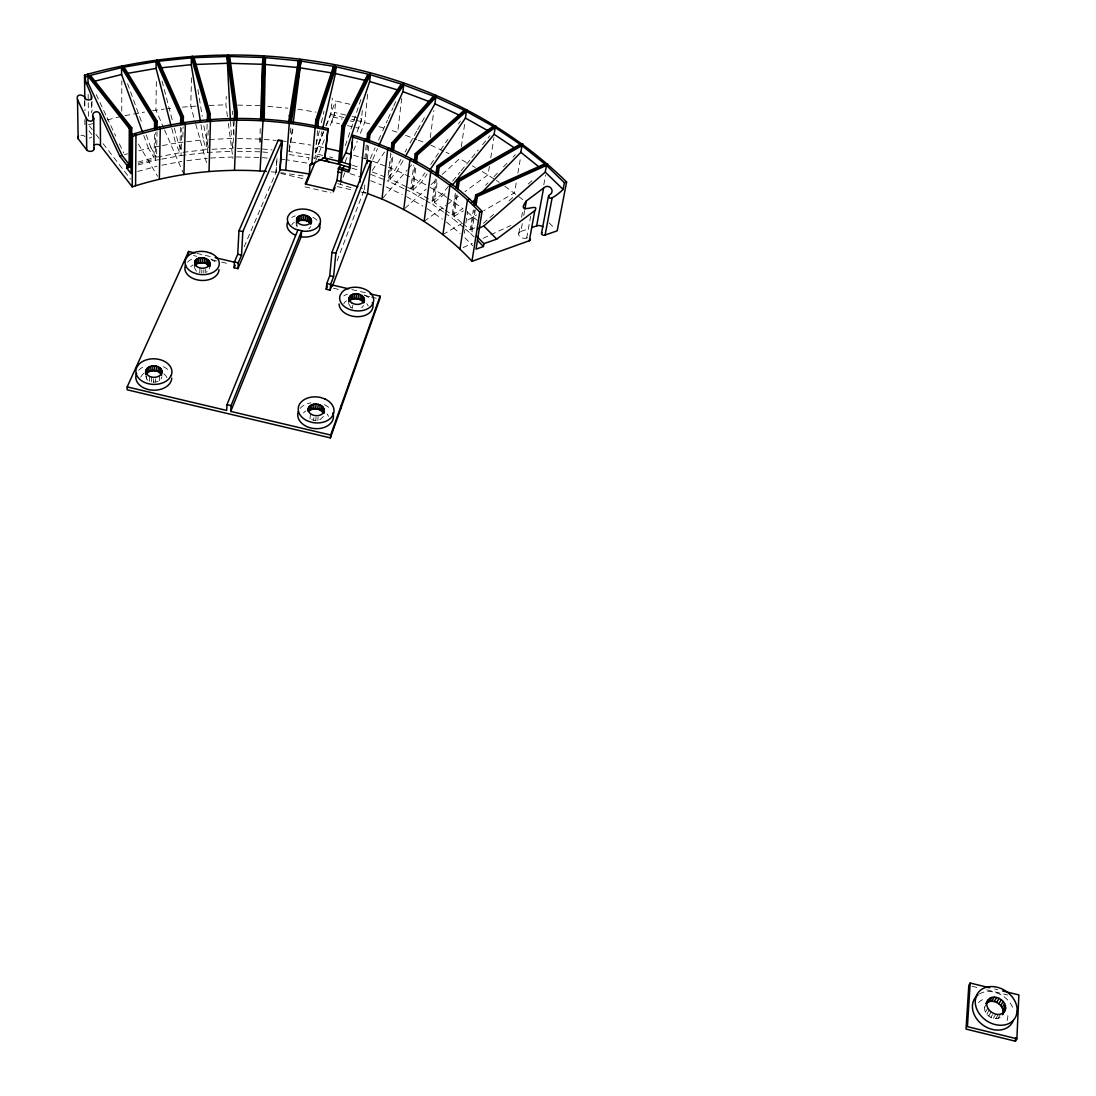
<?xml version="1.0" encoding="UTF-8"?>
<svg xmlns="http://www.w3.org/2000/svg" width="1096" height="1096" viewBox="0 0 1096 1096"><rect width="100%" height="100%" fill="white"/><g stroke="black" fill="none" stroke-linecap="round" stroke-linejoin="round"><path stroke-width="0.75" stroke-dasharray="5 3.75" d="M121.752 111.162L121.807 80.871M147.864 380.23L146.645 378.983L146.713 374.106M149.563 376.339L149.481 381.216C153.769 383.216 160.948 382.148 161.907 376.75M137.986 162.044L154.07 157.742L154.468 132.137M151.399 381.874L151.481 377.01M156.358 81.515L155.906 110.025L163.907 128.438M138.11 164.975L155.276 160.372L155.701 132.643M180.511 127.232L179.826 152.769L156.591 157.166L157.016 131.575M153.495 382.161L153.55 378.915M155.591 382.052L155.659 378.805M259.834 142.343L260.3 127.177M159.317 380.723L159.413 375.846M161.715 159.153L181.046 155.495L181.772 128.177M182.854 137.055L183.128 126.848M191.581 77.802L190.718 106.23L195.294 122.533M199.979 267.904L199.801 272.781L197.965 272.164M174.36 128.109L178.196 142.713L182.429 152.385L206.185 149.631L207.213 122.464M201.787 273.055L201.897 269.808M181.046 155.495L207.391 152.44L208.226 130.287M203.774 272.973L203.897 269.726M205.774 269.301L205.651 272.548L208.541 270.767L209.665 268.205M227.434 116.546L225.886 104.791L226.269 96.462M212.035 149.275L232.886 148.33L234.215 121.218M260.136 142.096L260.341 138.713M244.12 246.888L276.014 172.387L277.041 157.194M276.014 172.387L277.096 157.057M309.689 154.824L289.097 151.536L289.591 144.782M290.44 132.972L290.933 126.232M297.126 227.119L296.769 221.036M317.58 130.588L315.196 158.742L313.922 158.468L314.168 155.55M326.334 125.437L330.841 114.518L332.307 97.996M349.966 104.257L335.677 100.969L334.376 115.327L329.115 128.15M310.469 413.74L310.031 418.549L307.935 415.836M323.457 416.466L319.758 419.878L315.744 420.508L313.648 420.22L314.1 415.411M315.744 420.508L316.045 417.302M317.813 420.385L318.128 417.192M362.324 110.449L361.2 121.505L356.09 134.37M367.653 94.311L364.749 122.314L359.789 134.877M364.845 158.728L366.434 143.631M366.133 158.632L367.571 145.179M352.802 305.072L352.46 308.277L350.857 307.36L351.378 302.551M367.297 159.578L368.9 144.48M364.173 189.841L365.105 182.772M390.793 152.906L387.874 178.018L395.053 169.825L400.889 159.413M403.931 188.635L388.724 181.388L391.875 154.522M406.369 186.731L390.217 179.018L392.957 155.591M401.711 98.311L397.697 132.315L389.847 129.945M407.835 187.43L410.781 188.827L413.74 165.428M424.358 199.691L411.521 192.266L414.959 165.455M448.333 186.361L441.935 194.17L432.276 201.13L412.987 189.978L415.973 166.592M289.097 151.536L292.701 126.752M430.276 137.658L433.865 110.504M432.276 201.13L435.468 177.771M443.469 211.994L432.92 204.651L436.386 179.552M443.935 209.117L434.331 202.431L437.318 180.744M461.32 146.782L465.033 121.382M445.305 210.076L452.155 214.857L455.333 193.184M461.512 222.556L454.045 216.282L457.224 194.622M464.252 228.119L452.703 218.433L456.142 195.033M464.334 233.284L464.855 229.9M465.882 223.146L466.91 216.392M467.17 214.706L467.691 211.323M462.759 223.598L470.239 229.872L473.335 209.898M474.143 237.065L470.664 233.517L474.321 210.144M475.308 209.802L471.938 231.434L474.321 233.886M489.391 166.332L488.049 174.785L464.923 191.622M490.748 157.879L493.967 137.603M289.18 151.152L293.413 125.848M516.189 183.018L514.504 192.814L483.829 210.706M517.874 173.237L520.669 156.92M518.737 233.489L520.162 225.42M521.6 217.351L523.025 209.268M527.409 237.846L525.642 238.257A5.343 3.548 10.2 0 1 519.531 236.27A5.343 3.548 10.2 0 1 519.942 231.955L520.901 231.475L522.614 221.844M523.751 215.419L524.614 210.596M526.71 238.01L530.656 216.172M543.78 184.881L545.575 175.1M1007.114 1020.582L1007.841 1017.02A17.029 13.467 35 0 0 1007.484 1013.211M1000.141 1017.458C992.866 1021.527 982.317 1013.649 984.852 1005.498M345.692 115.012L334.636 112.477L331.65 121.985L339.568 123.807M319.388 131.027L314.894 149.056M321.32 122.752L324.019 111.162M319.977 156.879L315.443 155.838L321.964 131.52M345.363 145.645L361.2 98.681M337.075 260.862L364.42 189.224L360.653 187.759M323.443 131.931L314.881 153.604L323.005 155.468M325.896 125.739L335.677 100.969M340.267 184.347L341.938 180.114M343.062 177.278L344.911 172.579M353.583 150.59L357.31 141.165M345.048 162.263L347.501 156.057M315.785 160.564L324.676 138.959M315.347 152.029L323.745 131.684M370.311 158.564L375.12 147.796M378.558 140.096L381.997 132.397M382.682 130.862L387.491 120.081M388.176 118.532L392.985 107.764M393.67 106.216L397.108 98.517M372.736 159.413L377.545 148.631M390.217 179.018L397.369 170.825L403.205 160.413M405.068 151.974L406.739 149.001M410.082 143.055L416.768 131.15M417.603 129.671L425.96 114.792M984.413 1007.594L986.784 1003.484M363.571 305.579L361.666 307.88M985.427 1012.088L987.811 1007.991M986.825 1014.184L989.208 1010.101M988.702 1016.006L991.099 1011.909M990.921 1017.403L992.524 1014.677M993.346 1018.28L995.757 1014.197M343.843 303.661L344.459 302.592A12.974 8.987 6.6 0 1 346.473 300.838M995.798 1018.595L998.209 1014.512M998.114 1018.307L1000.538 1014.225M310.73 226.612L308.825 228.763M291.728 224.954L292.358 223.968A12.618 8.439 5.6 0 1 294.345 222.324M140.685 377.161L142.206 374.873A13.714 9.768 1.5 0 1 144.508 372.955M372.284 170.387L384.518 152.056M410.781 188.827L419.22 181.21L424.96 172.839M430.701 164.455L447.935 139.329M458.457 123.971L460.375 121.177M412.987 189.978L421.412 182.361L427.152 173.976M452.607 181.169L460.073 172.058M461.142 170.757L470.759 159.057M471.828 157.756L478.226 149.947M482.5 144.741L489.967 135.644M434.331 202.431L446.099 192.855M383.093 197.773L407.342 169.839M408.438 168.579L411.74 164.756M485.597 185.306L487.98 182.854M493.94 176.716L497.516 173.031M503.475 166.893L507.037 163.222M512.996 157.084L515.38 154.632M404.972 208.35L426.084 189.142M431.043 184.621L437.249 178.977M442.209 174.456L459.594 158.632L466.704 162.674M483.377 223.324L493.611 214.35M508.982 200.883L515.38 195.266M528.19 184.046L533.3 179.566M424.111 221.337L445.88 205.5M447.237 204.5L459.484 195.595M442.921 234.558L461.909 223.474M467.759 220.077L476.527 214.967M454.045 216.282L463.485 210.816M452.155 214.857L462.95 208.61L448.045 198.28M463.074 247.586L472.335 243.298M483.144 238.298L489.309 235.435M490.857 234.722L510.914 225.434M470.239 229.872L474.691 227.845M520.901 231.475L528.779 228.68M137.63 171.469L156.947 166.263M138.123 163.496L155.29 158.906M124.465 154.632L127.657 153.782M138.822 150.823L148.398 148.289L154.07 157.742M88.516 124.752L94.845 123.136M107.504 119.875L121.738 116.217M161.879 165.208L181.826 161.4M155.276 160.372L160.098 159.454M146.248 134.904L150.919 147.727L160.797 145.878M162.441 145.562L175.607 143.097L179.826 152.769M124.985 115.628L144.521 112.093M152.645 110.614L164.195 109.121M186.882 160.687L207.281 158.304M178.196 142.713L184.923 141.946M186.608 141.754L203.418 139.836L206.185 149.631M165.852 108.942L174.141 108.038M182.429 107.134L199.088 105.887M210.596 158.043L233.215 156.988M207.391 152.44L232.407 151.289M209.459 139.48L231.599 138.493L232.886 148.33M209.144 105.476L225.886 104.791M237.668 138.548L259.903 139.069M237.161 148.344L259.725 148.864M237.421 151.289L260.875 151.823M236.448 156.947L259.163 157.454M237.64 105.093L261.136 105.709M262.547 151.974L269.219 152.591M262.396 157.646L267.246 158.084M280.165 159.249L285.015 159.687M271.26 171.812L276.069 172.25M280.795 172.675L305.346 176.264M264.246 139.384L276.165 140.466M282.974 141.096L286.385 141.411M262.382 149.015L272.014 149.892M267.821 106.339L287.878 108.189M290.7 141.891L310.88 145.11M289.221 154.522L309.182 157.701L306.949 163.085L286.631 159.838M297.879 109.23L316.004 112.135M352.008 116.464L361.488 118.656L358.556 128.177L353.803 127.081M330.841 114.518L343.843 117.505M351.734 119.327L354.885 120.053M356.46 120.409L371.023 124.218M332.814 116.902L342.322 119.08M350.227 120.903L353.392 121.629M347.473 125.629L352.227 126.711M318.498 146.426L323.43 147.563M329.499 156.961L332.746 157.714M280.795 173.483L307.908 179.758M337.171 186.526L353.159 190.225M361.146 192.074L365.941 193.184M304.989 186.841L331.115 192.896M196.869 253.409L211.816 256.902M351.926 289.604L368.475 293.468M193.458 255.532L196.773 256.313M211.692 259.793L219.981 261.725M221.639 262.122L229.79 264.026M333.431 288.221L341.692 290.152M364.845 295.55L369.804 296.715M371.462 297.098L376.421 298.249M994.538 988.976L997.785 989.77M972.056 986.277L976.906 987.469M986.633 989.852L1007.703 995.004M378.86 126.602L383.573 128.04M353.666 155.235L360.05 157.18M361.639 157.673L366.434 159.139M352.501 165.332L358.954 167.304M352.063 168.209L358.392 170.14M350.076 173.661L359.721 176.62M337.911 183.621L352.83 188.211M311.702 419.549L313.648 420.22M405.616 135.356L416.699 139.589M418.288 140.206L427.783 143.836M372.051 160.948L395.053 169.825M372.407 172.031L384.792 176.826M370.708 174.415L388.724 181.388M370.626 180.717L381.476 184.936M363.338 191.786L366.174 192.882M430.879 145.152L444.483 151.536M445.99 152.248L449.018 153.673M397.369 170.825L419.22 181.21M405.452 189.361L411.521 192.266M386.052 186.841L402.232 194.567M472.403 165.907L475.253 167.524M482.363 171.565L495.008 179.539M421.412 182.361L428.742 186.58M430.207 187.416L441.935 194.17M425.782 200.513L432.92 204.651M406.657 196.677L422.905 206.117M496.406 180.484L499.187 182.374M504.763 186.169L523.409 200.089M443.976 195.458L446.689 197.335M444.784 212.912L452.703 218.433M427.344 208.678L442.373 219.173M467.293 212.103L477.157 220.323M465.526 229.201L470.664 233.517M446.469 222.036L460.101 233.53M350.857 307.36L348.542 303.482M196.417 271.26L194.321 267.451M549.082 222.831L554.864 228.53M464.923 237.791L472.691 245.751M89.447 125.972L92.256 129.602M95.996 134.452L99.051 138.397M103.12 143.672L130.561 179.169M89.023 130.876L91.913 134.616M150.919 147.727L156.591 157.166M138.356 144.042L157.591 176.251M146.645 378.983L145.741 376.065M96.229 94.585L106.367 116.135M107.093 117.683L115.779 136.151M119.396 143.85L123.738 153.098M164.564 129.972L183.238 172.921M127.574 83.611L142.165 123.684M143.74 135.452L148.398 148.289M208.363 147.796L203.609 124.602M195.746 124.163L206.733 163.318M162.03 81.049L172.236 119.998M171.784 128.492L175.607 143.097M296.139 224.557L296.386 225.872M197.897 89.557L202.253 116.258M200.993 124.807L203.418 139.836M228.311 123.259L232.941 158.509M232.475 111.134L232.695 114.559M233.147 121.382L234.243 138.466M230.503 121.409L231.599 138.493M88.146 94.366L88.228 101.12M88.242 102.805L88.406 116.313M84.844 100.558L84.981 110.696M84.57 101.079L84.666 107.86M84.817 119.724L84.94 128.205M91.954 101.12L92.05 111.052M91.571 102.572L91.68 112.696M163.825 373.791A13.714 9.768 1.5 0 1 167.126 378.298M138.658 370.297A18.002 12.796 1.5 0 1 145.521 365.941M163.414 366.722A18.002 12.796 1.5 0 1 169.702 371.654M190.786 266.684A13.015 8.878 3.2 0 1 192.937 264.958M187.457 262.245A17.084 11.631 3.2 0 1 193.882 258.327M210.857 259.177A17.084 11.631 3.2 0 1 216.926 263.711M303.524 412.973A13.645 9.919 5.5 0 1 305.674 411.014M327.06 413.945A13.645 9.919 5.5 0 1 328.444 416.384M291.824 217.46A16.55 11.07 5.6 0 1 295.235 215.885M312.881 217.337A16.55 11.07 5.6 0 1 317.717 221.104M343.897 295.865A17.015 11.782 6.6 0 1 347.364 294.166M364.242 294.988A17.015 11.782 6.6 0 1 370.558 299.578M366.804 303.674A12.974 8.987 6.6 0 1 368.16 305.907M300.112 408.424A17.906 13.001 5.5 0 1 310.908 402.849M324.402 404.698A17.906 13.001 5.5 0 1 330.965 409.712M80.857 135.301A3.85 2.452 1.6 0 1 85.05 136.685M91.68 137.055A3.836 2.452 1.7 0 1 89.256 138.069M978.55 1002.662A17.029 13.467 35 0 1 984.66 998.922M979.345 993.976A22.345 17.659 34.9 0 1 1013.759 1010.813"/><path stroke-width="1.5" d="M350.172 163.784L349.514 170.497L338.746 167.195L336.993 180.388L333.02 190.403L305.222 183.964L309.332 173.99L310.045 165.332L324.937 157.44L328.019 128.575C263.437 113.587 194.691 114.984 131.26 134.671L131.027 173.538L126.931 168.263L126.931 165.291L119.834 156.153L100.284 114.532C97.763 108.668 89.831 113.08 93.722 118.437L94.023 149.111M195.211 253.025L188.581 251.477L127.177 386.902L127.163 389.806L330.389 437.893L379.723 299.03L380.065 296.167L370.133 293.851M542.041 232.612A2.26 1.507 10.6 0 0 541.89 234.448A2.26 1.507 10.6 0 0 544.479 235.284L557.179 230.818L566.618 181.991C443.332 61.006 250.957 29.989 87.899 74.117L84.502 75.227L85.721 76.775L87.954 76.035L129.301 128.588L129.123 164.51L130.314 167.058L126.931 168.263M131.561 163.756L131.78 127.848L90.365 75.35L121.574 67.623L154.618 121.903L154.522 128.725M266.451 171.387C221.296 167.989 175.319 172.839 132.205 186.854L132.534 136.288L131.26 134.671M135.575 185.649L135.972 135.096L134.685 133.479M145.768 374.435C143.192 364.406 161.043 362.598 162.016 371.887C160.55 379.49 146.48 378.997 145.809 371.188M146.179 369.708L146.111 374.585C149.262 369.078 159.126 369.393 161.715 375.257M147.015 373.243L147.083 368.352M148.371 372.106L148.44 367.229M170.935 125.245L156.084 68.418L156.18 61.554L124.081 67.103L157.194 121.327L157.071 128.163M150.097 371.27L150.166 366.393M152.07 370.777L152.152 365.9M155.755 129.355L155.879 121.574L121.82 65.733M263.122 119.08L260.04 170.798M264.122 55.869L262.834 119.615M264.15 120.272L265.424 57.636L298.372 60.76L298.002 65.856M154.166 370.681L154.262 365.804M159.345 179.182L160.249 128.739L159.235 127.068M156.249 370.969L156.331 366.091M261.464 120.122L262.807 57.472L229.694 56.485L237.339 112.724L236.996 119.505M158.153 371.613L158.249 366.749M159.769 372.599L159.865 367.722M160.989 373.846L161.085 368.968M161.756 373.64L161.824 370.38M180.593 123.834L180.772 117.025L156.18 61.554M181.909 123.053L182.073 116.779L156.714 59.718M183.224 123.437L183.416 116.628L158.742 61.212L191.43 57.841L207.528 113.97L207.267 120.766M200.445 121.464L191.252 64.691L191.43 57.841M183.909 174.456L185.334 124.122L184.58 122.41M188.485 254.382L188.581 251.477M264.684 74.638L265.424 57.636M209.733 266.575C212.514 257.916 198.65 254.56 194.814 261.232L194.65 266.109C197.513 261.286 204.336 262.328 208.651 264.341M195.472 264.889L195.636 260.012M260.533 120.382L262.807 57.472M196.732 263.876L196.91 258.999M198.362 263.122L198.527 258.245M200.226 262.698L200.404 257.82M202.212 262.615L202.39 257.738M208.61 120.067L208.857 113.82L192.252 56.074M204.185 262.889L204.377 258.012M209.939 120.56L210.213 113.765L194.047 57.663L227.078 56.485L234.64 112.751L234.297 119.519M209.021 171.469L210.487 119.519M206.199 258.629L206.007 263.506L209.459 266.835L209.651 261.971M207.555 264.41L207.761 259.533M208.733 265.547L208.939 260.67M230.393 119.697L227.078 56.485M989.661 987.797L970.179 983.03L968.809 985.482L966.028 1029.076L1015.403 1041.2L1016.869 1038.789L1018.883 994.935L1002.648 990.962M1015.403 1041.2L1015.554 1037.83M235.667 118.93L235.983 112.696L228.146 54.8M234.476 170.264L236.75 118.409M297.865 230.064L226.982 404.671L226.68 410.438L127.177 386.902M234.106 267.739L234.407 261.944L237.709 254.258L238.969 230.735L278.247 140.178L282.165 140.548L280.138 169.716L237.942 268.63L234.106 267.739L235.202 265.177M237.942 268.63L238.243 262.848L241.545 255.149L242.833 231.64L282.165 140.548M230.749 411.411L231.064 405.63L301.633 230.941L301.167 236.709L230.749 411.411L330.677 435.044L330.389 437.893M970.179 983.03L967.426 1026.651L1016.869 1038.789M279.864 170.346L281.891 141.179L278.192 140.315M288.508 122.519L298.372 60.76M309.332 173.99L285.714 170.223L289.399 121.492M289.892 122.108L299.934 59.28M291.18 122.862L300.962 61.088L333.485 66.322L333.198 69.706M293.139 123.382L300.962 61.088M296.509 221.68L296.769 218.447C300.373 211.98 314.045 215.46 311.113 223.735M296.386 223.283L297.509 217.282M297.126 222.118L298.304 221.159L298.687 216.323M298.304 221.159L299.838 220.447L300.222 215.611M299.838 220.447L301.619 220.049L302.017 215.213M301.619 220.049L303.537 219.981L303.935 215.145M310.716 224.036L308.784 221.707L305.455 220.241L305.853 215.419M307.25 220.844L307.647 216.008M315.237 126.711L315.799 119.971L333.485 66.322M316.621 126.259L317.128 120.19L335.253 64.965M308.784 221.707L309.182 216.871M317.867 127.218L318.429 120.492L336.034 66.815L367.886 74.117L342.034 125.93L338.417 164.126M309.963 222.803L310.374 217.967M310.853 222.433L311.127 219.2M324.937 157.44L328.019 128.575M322.731 128.218L335.431 73.583L336.034 66.815M308.072 411.192C306.962 400.136 327.704 402.78 323.882 413.37M309.154 406.616L308.716 411.425C312.634 407.219 320.909 408.15 323.43 413.439L323.895 408.644M309.99 410.26L310.428 405.465M311.648 409.411L312.086 404.602M313.579 408.904L314.018 404.095M348.61 288.823L332.047 284.96L330.074 290.166L326.224 289.262L326.772 283.508L329.745 275.713L331.965 252.381L367.503 160.235L371.023 161.592L367.544 193.554L332.376 286.234M315.648 408.794L316.1 403.986M350.487 167.729L339.705 164.427L343.336 126.232L369.873 72.884M317.717 409.082L318.183 404.273M350.898 164.838L341.226 161.879L344.596 126.615L370.366 74.775L401.314 84.091L367.503 133.575L366.79 140.288M340.541 181.484L342.308 168.291M330.074 290.166L330.622 284.412L333.595 276.617L335.856 253.286L371.023 161.592M319.662 409.74L320.128 404.931M321.334 410.74L321.799 405.931M322.608 412L323.087 407.191M476.719 236.325L483.911 243.655L483.446 246.518L476.034 249.162L482.048 211.35C447.319 174.47 401.191 149.727 353.008 135.246L348.857 172.154L338.075 168.853M350.679 158.742L351.35 152.029M351.679 148.672L352.35 141.959M341.226 161.879L345.692 152.796L369.667 81.529L370.366 74.775M359.926 182.265L364.283 140.535L365.324 139M348.939 300.51C347.802 289.974 367.749 292.632 363.968 302.606M348.775 302.126L350.008 296.057M349.501 300.879L350.693 299.838L351.2 295.016M368.105 140.124L368.763 133.959L403.52 83.008M350.693 299.838L352.241 299.071L352.761 294.262M340.76 408.712L341.062 405.863M369.256 141.137L369.982 134.424L403.712 84.899L433.509 96.16L391.971 142.864L391.19 149.563M367.16 163.455L367.503 160.235M352.241 299.071L354.063 298.633L354.583 293.81M354.063 298.633L356.036 298.537L356.556 293.728M364.023 298.016L363.488 302.825L361.447 300.359L358.008 298.824L358.529 294.002M359.858 299.441L360.379 294.619M361.447 300.359L361.981 295.55M362.694 301.51L363.228 296.701M483.911 243.655L496.735 239.106L534.821 210.61C541.068 201.472 514.558 216.803 526.327 200.965L543.602 188.046C549.151 182.744 556.193 191.553 549.028 195.28C547.479 203.993 562.084 190.567 563.125 189.43L564.413 182.758L546.466 165.414L477.377 196.485L476.089 204.815M530.012 238.695A2.274 1.521 10.3 0 1 529.848 240.531L471.965 261.328C447.168 234.078 415.507 213.926 381.997 199.047L387.683 149.536L388.97 148.083M392.258 151.166L393.19 143.329L435.879 95.229M393.546 150.577L394.341 143.877L435.811 97.133L464.211 110.271L415.22 153.728L414.165 162.085M378.915 145.549L402.917 91.639L403.712 84.899M403.725 209.473L409.904 160.043L411.411 158.687M415.384 162.098L416.384 154.276L466.759 109.518M416.398 163.249L417.466 154.892L466.389 111.395L493.145 126.341L437.071 166.085L435.92 174.428M297.221 72.596L297.66 69.226M405.712 155.947L434.92 103.846L435.811 97.133M424.111 221.337L430.742 171.976L432.468 170.743M437.071 174.524L438.153 166.715L495.858 125.766M438.003 175.744L439.154 167.4L495.2 127.588L520.079 144.247L457.279 179.854L456.059 188.183M442.921 234.558L449.99 185.251L451.922 184.155M430.016 169.784L465.416 118.094L466.389 111.395M457.964 189.622L459.197 181.292L521.97 145.631L544.753 163.907L475.664 194.924L474.116 204.911M457.128 188.348L458.279 180.552L522.915 143.864M459.991 249.011L467.471 199.773L469.595 198.814M475.102 205.144L476.582 195.677L547.671 163.701M471.965 261.328L479.747 212.145C445.469 175.703 399.93 151.248 352.35 136.904M452.511 185.046L494.132 134.287L495.2 127.588M364.324 299.4C363.255 307.291 347.884 305.291 349.268 297.304M324.197 410.164C323.197 418.809 306.579 416.754 308.36 408M481.514 192.841L520.833 152.317L521.97 145.631M524.902 208.994L526.327 200.965M529.327 240.791L534.821 210.61M477.856 228.708L483.788 225.995L545.246 172.086L546.466 165.414M531.916 227.557L536.643 225.886L543.602 188.046M541.534 233.27L548.438 196.335M545.096 235.147L552.165 197.636M311.387 220.501C310.127 227.845 295.427 226.05 296.769 218.447M93.722 118.437C93.352 122.588 87.392 121.615 86.324 118.354L77.515 99.572C75.213 92.941 85.036 94.215 85.872 99.435C100.174 103.38 82.515 82.803 85.721 76.775M1005.196 1010.197C1008.526 1000.566 992.223 991.661 987.236 1001.402C983.824 1011.046 1000.251 1020.006 1005.196 1010.197L1002.539 1014.718M1002.772 1014.28C1005.607 1005.47 992.538 996.949 985.907 1003.717L988.291 999.607M209.857 263.328C208.487 270.918 193.088 269.287 194.814 261.232M315.333 125.656L311.702 164.373L312.25 162.701L310.045 165.332L310.716 163.688M330.677 435.044L380.065 296.167M326.224 289.262L327.43 286.111M367.544 193.554L381.997 199.047M333.321 191.855L335.006 187.58M342.569 169.839L344.171 165.784M339.007 168.743L340.609 164.701M306.154 184.005L315.155 162.112M318.457 159.495L324.964 161.002L327.512 158.619M987.496 1002.361L989.88 998.251M989.51 1001.511L991.894 997.401M991.825 1001.237L994.209 997.127M994.264 1001.538L996.661 997.428M996.675 1002.415L999.073 998.319M998.881 1003.813L1001.292 999.703M1000.758 1005.607L1003.169 1001.511M1002.155 1007.703L1004.58 1003.607M1002.991 1009.95L1005.416 1005.854M1003.196 1012.197L1005.635 1008.101M471.979 202.678L476.746 197.76M126.931 165.291L129.123 164.51L122.04 155.372L88.05 82.94L87.954 76.035M126.944 166.784L130.328 165.592L130.506 128.177L87.899 74.117M119.834 156.153L122.04 155.372M132.534 136.288C195.321 116.765 263.41 115.368 327.348 130.205M479.747 212.145L482.048 211.35M564.413 182.758L566.618 181.991M129.301 128.588L131.78 127.848M85.803 83.693L88.05 82.94L85.803 83.173M154.618 121.903L157.194 121.327M93.722 81.447L121.588 74.514L121.574 67.623M536.643 225.886L537.78 225.612A5.316 3.521 10.5 0 1 542.945 226.817M180.772 117.025L183.416 116.628M125.752 73.692L156.084 68.418M207.528 113.97L210.213 113.765M160.263 67.911L191.252 64.691M234.64 112.751L237.339 112.724M195.472 64.459L226.79 63.321M261.862 113.354L264.574 113.518M229.379 63.308L262.424 64.28M280.138 169.716L285.714 170.223M289.002 115.779L291.673 116.108M265.013 64.431L297.893 67.541M356.036 298.537L358.008 298.824M303.537 219.981L305.455 220.241M301.167 236.709L303.51 237.037A16.55 11.07 5.6 0 0 319.374 223.858M315.799 119.971L318.429 120.492M300.455 67.87L331.28 72.829M335.431 73.583L365.612 80.501M342.034 125.93L344.596 126.615M326.718 148.33L339.883 151.358M367.256 160.865L370.982 161.715M322.991 157.577L339.979 161.509M324.964 161.002L339.705 164.427M238.969 230.735L242.833 231.64M331.965 252.381L335.856 253.286M237.709 254.258L241.545 255.149M329.745 275.713L333.595 276.617M234.407 261.944L238.243 262.848M326.772 283.508L330.622 284.412M215.131 257.67L234.708 262.245M226.982 404.671L231.064 405.63M369.667 81.529L398.917 90.338M367.503 133.575L369.982 134.424M345.692 152.796L350.473 154.262M337.815 171.757L341.377 172.839M336.993 180.388L357.83 186.786M322.046 410.123L318.772 409A13.645 9.919 5.5 0 0 311.744 408.712M402.917 91.639L429.509 101.709M391.971 142.864L394.341 143.877M434.92 103.846L460.265 115.601M415.22 153.728L417.466 154.892M465.416 118.094L487.651 130.547M437.071 166.085L439.154 167.4M494.132 134.287L514.819 148.166M457.279 179.854L459.197 181.292M520.833 152.317L539.753 167.537M475.664 194.924L477.377 196.485M545.246 172.086L563.125 189.43M483.788 225.995L496.735 239.106M477.637 240.613L483.446 246.518M326.923 159.975L328.636 161.852M100.284 114.532L100.503 145.768L132.205 186.854M77.515 99.572L78.159 138.74L86.721 149.947A3.863 2.48 1.7 0 0 91.9 151.138A3.863 2.48 1.7 0 0 93.626 147.85M121.588 74.514L142.576 132.246M86.324 118.354L86.721 149.947M84.502 75.227L84.817 98.873M91.502 95.818L91.543 99.188M93.311 116.436L93.352 119.738M171.771 378.12A18.002 12.796 1.5 0 1 150.686 389.984A18.002 12.796 1.5 0 1 136.657 373.298M147.439 371.53A13.714 9.768 1.5 0 1 149.645 370.914M150.796 370.708A13.714 9.768 1.5 0 1 157.851 371.01M219.008 269.616A17.084 11.631 3.2 0 1 199.239 280.234A17.084 11.631 3.2 0 1 185.608 264.944M198.856 262.971A13.015 8.878 3.2 0 1 205.555 263.3M332.8 412.904A17.906 13.001 5.5 0 1 315.675 428.659A17.906 13.001 5.5 0 1 298.331 411.48M295.221 235.106A16.55 11.07 5.6 0 1 287.536 222.187M296.948 221.118A12.618 8.439 5.6 0 1 309.497 221.789M352.2 298.783A12.974 8.987 6.6 0 1 361.995 300.153M372.339 302.51A17.015 11.782 6.6 0 1 358.556 316.676A17.015 11.782 6.6 0 1 339.089 303.976M93.859 145.384A3.85 2.466 1.8 0 1 100.503 145.768M78.159 138.74A3.85 2.452 1.6 0 1 78.405 136.301M1013.307 1020.472A22.345 17.659 34.9 0 1 982.797 1024.966A22.345 17.659 34.9 0 1 978.057 994.853M1017.184 1010.937L1016.239 1015.608A22.413 17.673 34.8 0 1 992.469 1023.746A22.413 17.673 34.8 0 1 975.248 1000.662L976.248 996.017A22.413 17.673 34.8 0 1 999.936 988.085A22.413 17.673 34.8 0 1 1017.184 1010.937M373.202 302.893L371.585 305.674A17.07 11.782 6.6 0 1 350.446 309.716A17.07 11.782 6.6 0 1 340.185 295.18L341.829 292.427A17.07 11.782 6.6 0 1 362.899 288.467A17.07 11.782 6.6 0 1 373.202 302.893M319.95 223.831L318.32 226.434A16.591 11.07 5.6 0 1 303.989 231.27L295.673 229.338A16.591 11.07 5.6 0 1 287.96 216.405L289.632 213.83A16.591 11.07 5.6 0 1 310.237 210.254A16.591 11.07 5.6 0 1 319.95 223.831M171.14 375.599L169.168 378.613A18.043 12.809 1.5 0 1 146.289 383.107A18.043 12.809 1.5 0 1 136.712 367.475L138.713 364.475A18.043 12.809 1.5 0 1 161.496 360.091A18.043 12.809 1.5 0 1 171.14 375.599M211.103 253.368L207.048 252.012A17.125 11.631 3.3 0 0 186.553 257.766A17.125 11.631 3.3 0 0 193.17 272.63L197.266 274.014A17.125 11.631 3.3 0 0 217.789 268.232A17.125 11.631 3.3 0 0 211.103 253.368M324.964 398.971L320.662 397.505A17.961 13.001 5.5 0 0 299.537 404.219A17.961 13.001 5.5 0 0 307.236 420.809L311.579 422.303A17.961 13.001 5.5 0 0 332.718 415.562A17.961 13.001 5.5 0 0 324.964 398.971"/></g></svg>
